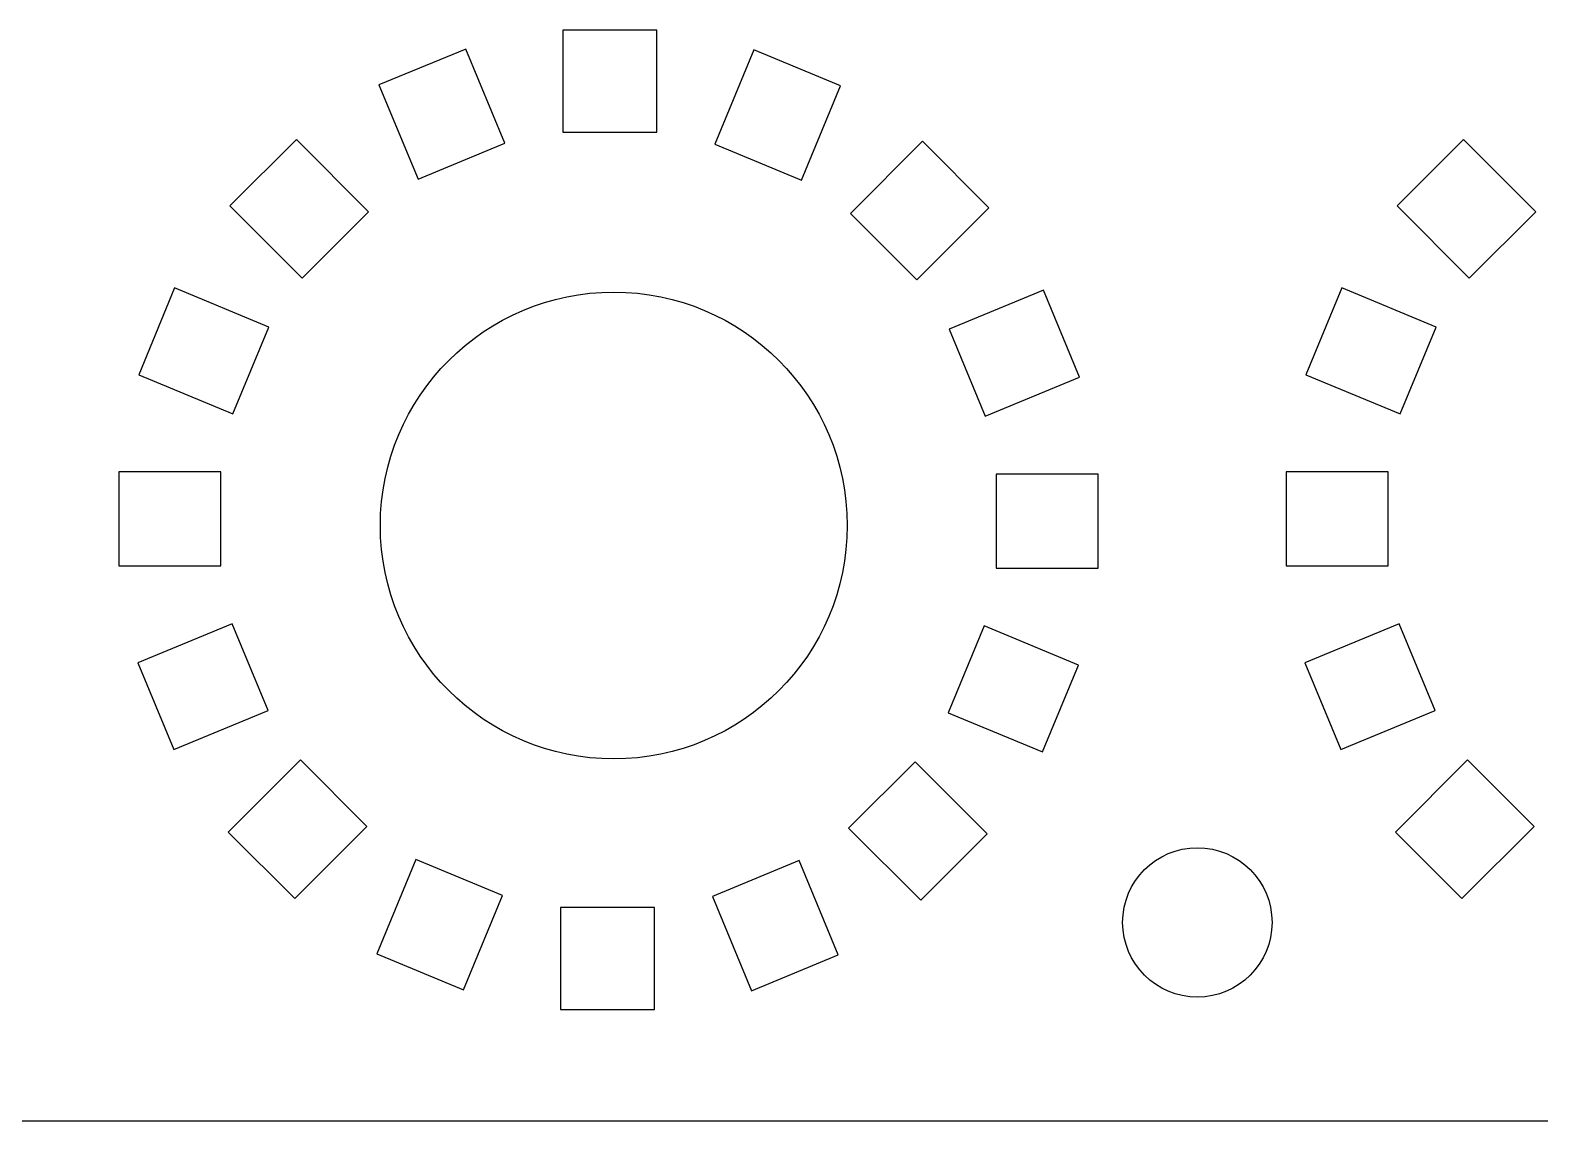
# Model space of a CAD drawing. Header units: millimetres. Extents: x -59 to 70, y -22 to 29.
# Drawn here: x 5.69 to 38.03, y -21.99 to 1.37 of the extents above; entities that cross this region are included whole.
import ezdxf

# ---------------------------------------------------------------- set-up
doc = ezdxf.new("R2010")
doc.units = ezdxf.units.MM
doc.layers.add('Cut001', color=7, linetype='CONTINUOUS')

msp = doc.modelspace()

# ---------------------------------------------------------------- linework, layer by layer
at = {"layer": 'Cut001'}
for p, q in [((19.1121, 1.36933, 13.91), (17.0996, 1.36933, 13.91)), ((17.0996, 1.36933, 13.91), (17.0996, -0.816923, 13.91)), ((19.1121, 1.36933, 14.91), (17.0996, 1.36933, 14.91)), ((17.0996, 1.36933, 14.91), (17.0996, -0.816923, 14.91)), ((19.1121, 1.36933, 13.91), (17.0996, 1.36933, 13.91)), ((19.1121, 1.36933, 14.91), (17.0996, 1.36933, 14.91)), ((17.0996, 1.36933, 13.91), (17.0996, 1.36933, 14.91)), ((17.0996, 1.36933, 13.91), (17.0996, -0.816923, 13.91)), ((17.0996, 1.36933, 13.91), (17.0996, 1.36933, 14.91)), ((17.0996, 1.36933, 14.91), (17.0996, -0.816923, 14.91)), ((19.1121, -0.816923, 13.91), (19.1121, 1.36933, 13.91)), ((19.1121, -0.816923, 14.91), (19.1121, 1.36933, 14.91)), ((19.1121, -0.816923, 13.91), (19.1121, 1.36933, 13.91)), ((19.1121, -0.816923, 14.91), (19.1121, 1.36933, 14.91)), ((19.1121, 1.36933, 13.91), (19.1121, 1.36933, 14.91)), ((19.1121, 1.36933, 13.91), (19.1121, 1.36933, 14.91)), ((15.0194, 0.965901, 13.91), (13.1601, 0.195769, 13.91)), ((15.0194, 0.965901, 14.91), (13.1601, 0.195769, 14.91)), ((15.0194, 0.965901, 13.91), (13.1601, 0.195769, 13.91)), ((15.0194, 0.965901, 14.91), (13.1601, 0.195769, 14.91)), ((15.856, -1.05394, 13.91), (15.0194, 0.965901, 13.91)), ((15.856, -1.05394, 14.91), (15.0194, 0.965901, 14.91)), ((15.856, -1.05394, 13.91), (15.0194, 0.965901, 13.91)), ((15.856, -1.05394, 14.91), (15.0194, 0.965901, 14.91)), ((15.0194, 0.965901, 13.91), (15.0194, 0.965901, 14.91)), ((15.0194, 0.965901, 13.91), (15.0194, 0.965901, 14.91)), ((21.1883, 0.945997, 13.91), (20.3517, -1.07384, 13.91)), ((21.1883, 0.945997, 14.91), (20.3517, -1.07384, 14.91)), ((21.1883, 0.945997, 13.91), (20.3517, -1.07384, 13.91)), ((21.1883, 0.945997, 14.91), (20.3517, -1.07384, 14.91)), ((23.0476, 0.175866, 13.91), (21.1883, 0.945997, 13.91)), ((23.0476, 0.175866, 14.91), (21.1883, 0.945997, 14.91)), ((23.0476, 0.175866, 13.91), (21.1883, 0.945997, 13.91)), ((23.0476, 0.175866, 14.91), (21.1883, 0.945997, 14.91)), ((21.1883, 0.945997, 13.91), (21.1883, 0.945997, 14.91)), ((21.1883, 0.945997, 13.91), (21.1883, 0.945997, 14.91)), ((13.1601, 0.195769, 13.91), (13.9968, -1.82407, 13.91)), ((13.1601, 0.195769, 14.91), (13.9968, -1.82407, 14.91)), ((13.1601, 0.195769, 13.91), (13.1601, 0.195769, 14.91)), ((13.1601, 0.195769, 13.91), (13.9968, -1.82407, 13.91)), ((13.1601, 0.195769, 13.91), (13.1601, 0.195769, 14.91)), ((13.1601, 0.195769, 14.91), (13.9968, -1.82407, 14.91)), ((22.2109, -1.84397, 13.91), (23.0476, 0.175866, 13.91)), ((22.2109, -1.84397, 14.91), (23.0476, 0.175866, 14.91)), ((22.2109, -1.84397, 13.91), (23.0476, 0.175866, 13.91)), ((22.2109, -1.84397, 14.91), (23.0476, 0.175866, 14.91)), ((23.0476, 0.175866, 13.91), (23.0476, 0.175866, 14.91)), ((23.0476, 0.175866, 13.91), (23.0476, 0.175866, 14.91)), ((17.0996, -0.816923, 13.91), (19.1121, -0.816923, 13.91)), ((17.0996, -0.816923, 14.91), (19.1121, -0.816923, 14.91)), ((17.0996, -0.816923, 13.91), (19.1121, -0.816923, 13.91)), ((17.0996, -0.816923, 13.91), (17.0996, -0.816923, 14.91)), ((17.0996, -0.816923, 14.91), (19.1121, -0.816923, 14.91)), ((17.0996, -0.816923, 13.91), (17.0996, -0.816923, 14.91)), ((19.1121, -0.816923, 13.91), (19.1121, -0.816923, 14.91)), ((19.1121, -0.816923, 13.91), (19.1121, -0.816923, 14.91)), ((11.3927, -0.97301, 13.91), (9.96966, -2.39603, 13.91)), ((11.3927, -0.97301, 14.91), (9.96966, -2.39603, 14.91)), ((11.3927, -0.97301, 13.91), (9.96966, -2.39603, 13.91)), ((11.3927, -0.97301, 14.91), (9.96966, -2.39603, 14.91)), ((12.9386, -2.51893, 13.91), (11.3927, -0.97301, 13.91)), ((12.9386, -2.51893, 14.91), (11.3927, -0.97301, 14.91)), ((12.9386, -2.51893, 13.91), (11.3927, -0.97301, 13.91)), ((12.9386, -2.51893, 14.91), (11.3927, -0.97301, 14.91)), ((11.3927, -0.97301, 13.91), (11.3927, -0.97301, 14.91)), ((11.3927, -0.97301, 13.91), (11.3927, -0.97301, 14.91)), ((13.9968, -1.82407, 13.91), (15.856, -1.05394, 13.91)), ((13.9968, -1.82407, 14.91), (15.856, -1.05394, 14.91)), ((13.9968, -1.82407, 13.91), (15.856, -1.05394, 13.91)), ((13.9968, -1.82407, 14.91), (15.856, -1.05394, 14.91)), ((15.856, -1.05394, 13.91), (15.856, -1.05394, 14.91)), ((15.856, -1.05394, 13.91), (15.856, -1.05394, 14.91)), ((20.3517, -1.07384, 13.91), (22.2109, -1.84397, 13.91)), ((20.3517, -1.07384, 14.91), (22.2109, -1.84397, 14.91)), ((20.3517, -1.07384, 13.91), (22.2109, -1.84397, 13.91)), ((20.3517, -1.07384, 13.91), (20.3517, -1.07384, 14.91)), ((20.3517, -1.07384, 14.91), (22.2109, -1.84397, 14.91)), ((20.3517, -1.07384, 13.91), (20.3517, -1.07384, 14.91)), ((24.8037, -1.00979, 13.91), (23.2578, -2.5557, 13.91)), ((24.8037, -1.00979, 14.91), (23.2578, -2.5557, 14.91)), ((24.8037, -1.00979, 13.91), (23.2578, -2.5557, 13.91)), ((24.8037, -1.00979, 14.91), (23.2578, -2.5557, 14.91)), ((26.2268, -2.43281, 13.91), (24.8037, -1.00979, 13.91)), ((26.2268, -2.43281, 14.91), (24.8037, -1.00979, 14.91)), ((26.2268, -2.43281, 13.91), (24.8037, -1.00979, 13.91)), ((26.2268, -2.43281, 14.91), (24.8037, -1.00979, 14.91)), ((24.8037, -1.00979, 13.91), (24.8037, -1.00979, 14.91)), ((24.8037, -1.00979, 13.91), (24.8037, -1.00979, 14.91)), ((36.3927, -0.97301, 13.91), (34.9697, -2.39603, 13.91)), ((36.3927, -0.97301, 14.91), (34.9697, -2.39603, 14.91)), ((36.3927, -0.97301, 13.91), (34.9697, -2.39603, 13.91)), ((36.3927, -0.97301, 14.91), (34.9697, -2.39603, 14.91)), ((37.9386, -2.51893, 13.91), (36.3927, -0.97301, 13.91)), ((37.9386, -2.51893, 14.91), (36.3927, -0.97301, 14.91)), ((37.9386, -2.51893, 13.91), (36.3927, -0.97301, 13.91)), ((37.9386, -2.51893, 14.91), (36.3927, -0.97301, 14.91)), ((36.3927, -0.97301, 13.91), (36.3927, -0.97301, 14.91)), ((36.3927, -0.97301, 13.91), (36.3927, -0.97301, 14.91)), ((13.9968, -1.82407, 13.91), (13.9968, -1.82407, 14.91)), ((13.9968, -1.82407, 13.91), (13.9968, -1.82407, 14.91)), ((22.2109, -1.84397, 13.91), (22.2109, -1.84397, 14.91)), ((22.2109, -1.84397, 13.91), (22.2109, -1.84397, 14.91)), ((9.96966, -2.39603, 13.91), (11.5156, -3.94194, 13.91)), ((9.96966, -2.39603, 14.91), (11.5156, -3.94194, 14.91)), ((9.96966, -2.39603, 13.91), (9.96966, -2.39603, 14.91)), ((9.96966, -2.39603, 13.91), (11.5156, -3.94194, 13.91)), ((9.96966, -2.39603, 13.91), (9.96966, -2.39603, 14.91)), ((9.96966, -2.39603, 14.91), (11.5156, -3.94194, 14.91)), ((11.5156, -3.94194, 13.91), (12.9386, -2.51893, 13.91)), ((11.5156, -3.94194, 14.91), (12.9386, -2.51893, 14.91)), ((11.5156, -3.94194, 13.91), (12.9386, -2.51893, 13.91)), ((11.5156, -3.94194, 14.91), (12.9386, -2.51893, 14.91)), ((12.9386, -2.51893, 13.91), (12.9386, -2.51893, 14.91)), ((12.9386, -2.51893, 13.91), (12.9386, -2.51893, 14.91)), ((23.2578, -2.5557, 13.91), (24.6809, -3.97872, 13.91)), ((23.2578, -2.5557, 14.91), (24.6809, -3.97872, 14.91)), ((23.2578, -2.5557, 13.91), (24.6809, -3.97872, 13.91)), ((23.2578, -2.5557, 13.91), (23.2578, -2.5557, 14.91)), ((23.2578, -2.5557, 14.91), (24.6809, -3.97872, 14.91)), ((23.2578, -2.5557, 13.91), (23.2578, -2.5557, 14.91)), ((24.6809, -3.97872, 13.91), (26.2268, -2.43281, 13.91)), ((24.6809, -3.97872, 14.91), (26.2268, -2.43281, 14.91)), ((24.6809, -3.97872, 13.91), (26.2268, -2.43281, 13.91)), ((24.6809, -3.97872, 14.91), (26.2268, -2.43281, 14.91)), ((26.2268, -2.43281, 13.91), (26.2268, -2.43281, 14.91)), ((26.2268, -2.43281, 13.91), (26.2268, -2.43281, 14.91)), ((34.9697, -2.39603, 13.91), (36.5156, -3.94194, 13.91)), ((34.9697, -2.39603, 14.91), (36.5156, -3.94194, 14.91)), ((34.9697, -2.39603, 13.91), (34.9697, -2.39603, 14.91)), ((34.9697, -2.39603, 13.91), (36.5156, -3.94194, 13.91)), ((34.9697, -2.39603, 13.91), (34.9697, -2.39603, 14.91)), ((34.9697, -2.39603, 14.91), (36.5156, -3.94194, 14.91)), ((36.5156, -3.94194, 13.91), (37.9386, -2.51893, 13.91)), ((36.5156, -3.94194, 14.91), (37.9386, -2.51893, 14.91)), ((36.5156, -3.94194, 13.91), (37.9386, -2.51893, 13.91)), ((36.5156, -3.94194, 14.91), (37.9386, -2.51893, 14.91)), ((37.9386, -2.51893, 13.91), (37.9386, -2.51893, 14.91)), ((37.9386, -2.51893, 13.91), (37.9386, -2.51893, 14.91)), ((8.784, -4.15222, 13.91), (8.01387, -6.01148, 13.91)), ((8.784, -4.15222, 14.91), (8.01387, -6.01148, 14.91)), ((8.784, -4.15222, 13.91), (8.01387, -6.01148, 13.91)), ((8.784, -4.15222, 14.91), (8.01387, -6.01148, 14.91)), ((10.8038, -4.98886, 13.91), (8.784, -4.15222, 13.91)), ((10.8038, -4.98886, 14.91), (8.784, -4.15222, 14.91)), ((10.8038, -4.98886, 13.91), (8.784, -4.15222, 13.91)), ((10.8038, -4.98886, 14.91), (8.784, -4.15222, 14.91)), ((8.784, -4.15222, 13.91), (8.784, -4.15222, 14.91)), ((8.784, -4.15222, 13.91), (8.784, -4.15222, 14.91)), ((11.5156, -3.94194, 13.91), (11.5156, -3.94194, 14.91)), ((11.5156, -3.94194, 13.91), (11.5156, -3.94194, 14.91)), ((24.6809, -3.97872, 13.91), (24.6809, -3.97872, 14.91)), ((24.6809, -3.97872, 13.91), (24.6809, -3.97872, 14.91)), ((27.3955, -4.20027, 13.91), (25.3757, -5.03692, 13.91)), ((27.3955, -4.20027, 14.91), (25.3757, -5.03692, 14.91)), ((27.3955, -4.20027, 13.91), (25.3757, -5.03692, 13.91)), ((27.3955, -4.20027, 14.91), (25.3757, -5.03692, 14.91)), ((28.1657, -6.05953, 13.91), (27.3955, -4.20027, 13.91)), ((28.1657, -6.05953, 14.91), (27.3955, -4.20027, 14.91)), ((28.1657, -6.05953, 13.91), (27.3955, -4.20027, 13.91)), ((28.1657, -6.05953, 14.91), (27.3955, -4.20027, 14.91)), ((27.3955, -4.20027, 13.91), (27.3955, -4.20027, 14.91)), ((27.3955, -4.20027, 13.91), (27.3955, -4.20027, 14.91)), ((33.784, -4.15222, 13.91), (33.0139, -6.01148, 13.91)), ((33.784, -4.15222, 14.91), (33.0139, -6.01148, 14.91)), ((33.784, -4.15222, 13.91), (33.0139, -6.01148, 13.91)), ((33.784, -4.15222, 14.91), (33.0139, -6.01148, 14.91)), ((35.8038, -4.98886, 13.91), (33.784, -4.15222, 13.91)), ((35.8038, -4.98886, 14.91), (33.784, -4.15222, 14.91)), ((35.8038, -4.98886, 13.91), (33.784, -4.15222, 13.91)), ((35.8038, -4.98886, 14.91), (33.784, -4.15222, 14.91)), ((33.784, -4.15222, 13.91), (33.784, -4.15222, 14.91)), ((33.784, -4.15222, 13.91), (33.784, -4.15222, 14.91)), ((36.5156, -3.94194, 13.91), (36.5156, -3.94194, 14.91)), ((36.5156, -3.94194, 13.91), (36.5156, -3.94194, 14.91)), ((10.0337, -6.84813, 13.91), (10.8038, -4.98886, 13.91)), ((10.0337, -6.84813, 14.91), (10.8038, -4.98886, 14.91)), ((10.0337, -6.84813, 13.91), (10.8038, -4.98886, 13.91)), ((10.0337, -6.84813, 14.91), (10.8038, -4.98886, 14.91)), ((10.8038, -4.98886, 13.91), (10.8038, -4.98886, 14.91)), ((10.8038, -4.98886, 13.91), (10.8038, -4.98886, 14.91)), ((25.3757, -5.03692, 13.91), (26.1458, -6.89618, 13.91)), ((25.3757, -5.03692, 14.91), (26.1458, -6.89618, 14.91)), ((25.3757, -5.03692, 13.91), (26.1458, -6.89618, 13.91)), ((25.3757, -5.03692, 13.91), (25.3757, -5.03692, 14.91)), ((25.3757, -5.03692, 14.91), (26.1458, -6.89618, 14.91)), ((25.3757, -5.03692, 13.91), (25.3757, -5.03692, 14.91)), ((35.0337, -6.84813, 13.91), (35.8038, -4.98886, 13.91)), ((35.0337, -6.84813, 14.91), (35.8038, -4.98886, 14.91)), ((35.0337, -6.84813, 13.91), (35.8038, -4.98886, 13.91)), ((35.0337, -6.84813, 14.91), (35.8038, -4.98886, 14.91)), ((35.8038, -4.98886, 13.91), (35.8038, -4.98886, 14.91)), ((35.8038, -4.98886, 13.91), (35.8038, -4.98886, 14.91)), ((8.01387, -6.01148, 13.91), (10.0337, -6.84813, 13.91)), ((8.01387, -6.01148, 14.91), (10.0337, -6.84813, 14.91)), ((8.01387, -6.01148, 13.91), (8.01387, -6.01148, 14.91)), ((8.01387, -6.01148, 13.91), (10.0337, -6.84813, 13.91)), ((8.01387, -6.01148, 13.91), (8.01387, -6.01148, 14.91)), ((8.01387, -6.01148, 14.91), (10.0337, -6.84813, 14.91)), ((26.1458, -6.89618, 13.91), (28.1657, -6.05953, 13.91)), ((26.1458, -6.89618, 14.91), (28.1657, -6.05953, 14.91)), ((26.1458, -6.89618, 13.91), (28.1657, -6.05953, 13.91)), ((26.1458, -6.89618, 14.91), (28.1657, -6.05953, 14.91)), ((28.1657, -6.05953, 13.91), (28.1657, -6.05953, 14.91)), ((28.1657, -6.05953, 13.91), (28.1657, -6.05953, 14.91)), ((33.0139, -6.01148, 13.91), (35.0337, -6.84813, 13.91)), ((33.0139, -6.01148, 14.91), (35.0337, -6.84813, 14.91)), ((33.0139, -6.01148, 13.91), (33.0139, -6.01148, 14.91)), ((33.0139, -6.01148, 13.91), (35.0337, -6.84813, 13.91)), ((33.0139, -6.01148, 13.91), (33.0139, -6.01148, 14.91)), ((33.0139, -6.01148, 14.91), (35.0337, -6.84813, 14.91)), ((10.0337, -6.84813, 13.91), (10.0337, -6.84813, 14.91)), ((10.0337, -6.84813, 13.91), (10.0337, -6.84813, 14.91)), ((26.1458, -6.89618, 13.91), (26.1458, -6.89618, 14.91)), ((26.1458, -6.89618, 13.91), (26.1458, -6.89618, 14.91)), ((35.0337, -6.84813, 13.91), (35.0337, -6.84813, 14.91)), ((35.0337, -6.84813, 13.91), (35.0337, -6.84813, 14.91)), ((9.77679, -8.08772, 13.91), (7.59054, -8.08772, 13.91)), ((7.59054, -8.08772, 13.91), (7.59054, -10.1002, 13.91)), ((9.77679, -8.08772, 14.91), (7.59054, -8.08772, 14.91)), ((7.59054, -8.08772, 14.91), (7.59054, -10.1002, 14.91)), ((9.77679, -8.08772, 13.91), (7.59054, -8.08772, 13.91)), ((9.77679, -8.08772, 14.91), (7.59054, -8.08772, 14.91)), ((7.59054, -8.08772, 13.91), (7.59054, -8.08772, 14.91)), ((7.59054, -8.08772, 13.91), (7.59054, -10.1002, 13.91)), ((7.59054, -8.08772, 13.91), (7.59054, -8.08772, 14.91)), ((7.59054, -8.08772, 14.91), (7.59054, -10.1002, 14.91)), ((9.77679, -10.1002, 13.91), (9.77679, -8.08772, 13.91)), ((9.77679, -10.1002, 14.91), (9.77679, -8.08772, 14.91)), ((9.77679, -10.1002, 13.91), (9.77679, -8.08772, 13.91)), ((9.77679, -10.1002, 14.91), (9.77679, -8.08772, 14.91)), ((9.77679, -8.08772, 13.91), (9.77679, -8.08772, 14.91)), ((9.77679, -8.08772, 13.91), (9.77679, -8.08772, 14.91)), ((26.3829, -8.13973, 13.91), (26.3829, -10.1522, 13.91)), ((28.5691, -8.13973, 13.91), (26.3829, -8.13973, 13.91)), ((26.3829, -8.13973, 14.91), (26.3829, -10.1522, 14.91)), ((28.5691, -8.13973, 14.91), (26.3829, -8.13973, 14.91)), ((26.3829, -8.13973, 13.91), (26.3829, -10.1522, 13.91)), ((26.3829, -8.13973, 13.91), (26.3829, -8.13973, 14.91)), ((26.3829, -8.13973, 14.91), (26.3829, -10.1522, 14.91)), ((28.5691, -8.13973, 13.91), (26.3829, -8.13973, 13.91)), ((28.5691, -8.13973, 14.91), (26.3829, -8.13973, 14.91)), ((26.3829, -8.13973, 13.91), (26.3829, -8.13973, 14.91)), ((28.5691, -10.1522, 13.91), (28.5691, -8.13973, 13.91)), ((28.5691, -10.1522, 14.91), (28.5691, -8.13973, 14.91)), ((28.5691, -10.1522, 13.91), (28.5691, -8.13973, 13.91)), ((28.5691, -10.1522, 14.91), (28.5691, -8.13973, 14.91)), ((28.5691, -8.13973, 13.91), (28.5691, -8.13973, 14.91)), ((28.5691, -8.13973, 13.91), (28.5691, -8.13973, 14.91)), ((34.7768, -8.08772, 13.91), (32.5905, -8.08772, 13.91)), ((32.5905, -8.08772, 13.91), (32.5905, -10.1002, 13.91)), ((34.7768, -8.08772, 14.91), (32.5905, -8.08772, 14.91)), ((32.5905, -8.08772, 14.91), (32.5905, -10.1002, 14.91)), ((34.7768, -8.08772, 13.91), (32.5905, -8.08772, 13.91)), ((34.7768, -8.08772, 14.91), (32.5905, -8.08772, 14.91)), ((32.5905, -8.08772, 13.91), (32.5905, -8.08772, 14.91)), ((32.5905, -8.08772, 13.91), (32.5905, -10.1002, 13.91)), ((32.5905, -8.08772, 13.91), (32.5905, -8.08772, 14.91)), ((32.5905, -8.08772, 14.91), (32.5905, -10.1002, 14.91)), ((34.7768, -10.1002, 13.91), (34.7768, -8.08772, 13.91)), ((34.7768, -10.1002, 14.91), (34.7768, -8.08772, 14.91)), ((34.7768, -10.1002, 13.91), (34.7768, -8.08772, 13.91)), ((34.7768, -10.1002, 14.91), (34.7768, -8.08772, 14.91)), ((34.7768, -8.08772, 13.91), (34.7768, -8.08772, 14.91)), ((34.7768, -8.08772, 13.91), (34.7768, -8.08772, 14.91)), ((23.19, -9.24, 13.91), (23.19, -9.24, 14.91)), ((23.19, -9.24, 13.91), (23.19, -9.24, 14.91)), ((7.59054, -10.1002, 13.91), (9.77679, -10.1002, 13.91)), ((7.59054, -10.1002, 14.91), (9.77679, -10.1002, 14.91)), ((7.59054, -10.1002, 13.91), (7.59054, -10.1002, 14.91)), ((7.59054, -10.1002, 13.91), (9.77679, -10.1002, 13.91)), ((7.59054, -10.1002, 13.91), (7.59054, -10.1002, 14.91)), ((7.59054, -10.1002, 14.91), (9.77679, -10.1002, 14.91)), ((9.77679, -10.1002, 13.91), (9.77679, -10.1002, 14.91)), ((9.77679, -10.1002, 13.91), (9.77679, -10.1002, 14.91)), ((26.3829, -10.1522, 13.91), (28.5691, -10.1522, 13.91)), ((26.3829, -10.1522, 14.91), (28.5691, -10.1522, 14.91)), ((26.3829, -10.1522, 13.91), (26.3829, -10.1522, 14.91)), ((26.3829, -10.1522, 13.91), (28.5691, -10.1522, 13.91)), ((26.3829, -10.1522, 13.91), (26.3829, -10.1522, 14.91)), ((26.3829, -10.1522, 14.91), (28.5691, -10.1522, 14.91)), ((28.5691, -10.1522, 13.91), (28.5691, -10.1522, 14.91)), ((28.5691, -10.1522, 13.91), (28.5691, -10.1522, 14.91)), ((32.5905, -10.1002, 13.91), (34.7768, -10.1002, 13.91)), ((32.5905, -10.1002, 14.91), (34.7768, -10.1002, 14.91)), ((32.5905, -10.1002, 13.91), (32.5905, -10.1002, 14.91)), ((32.5905, -10.1002, 13.91), (34.7768, -10.1002, 13.91)), ((32.5905, -10.1002, 13.91), (32.5905, -10.1002, 14.91)), ((32.5905, -10.1002, 14.91), (34.7768, -10.1002, 14.91)), ((34.7768, -10.1002, 13.91), (34.7768, -10.1002, 14.91)), ((34.7768, -10.1002, 13.91), (34.7768, -10.1002, 14.91)), ((10.0138, -11.3437, 13.91), (7.99397, -12.1804, 13.91)), ((10.0138, -11.3437, 14.91), (7.99397, -12.1804, 14.91)), ((10.0138, -11.3437, 13.91), (7.99397, -12.1804, 13.91)), ((10.0138, -11.3437, 14.91), (7.99397, -12.1804, 14.91)), ((10.7839, -13.203, 13.91), (10.0138, -11.3437, 13.91)), ((10.7839, -13.203, 14.91), (10.0138, -11.3437, 14.91)), ((10.7839, -13.203, 13.91), (10.0138, -11.3437, 13.91)), ((10.7839, -13.203, 14.91), (10.0138, -11.3437, 14.91)), ((10.0138, -11.3437, 13.91), (10.0138, -11.3437, 14.91)), ((10.0138, -11.3437, 13.91), (10.0138, -11.3437, 14.91)), ((26.1259, -11.3918, 13.91), (25.3558, -13.251, 13.91)), ((26.1259, -11.3918, 14.91), (25.3558, -13.251, 14.91)), ((26.1259, -11.3918, 13.91), (25.3558, -13.251, 13.91)), ((26.1259, -11.3918, 14.91), (25.3558, -13.251, 14.91)), ((28.1458, -12.2284, 13.91), (26.1259, -11.3918, 13.91)), ((28.1458, -12.2284, 14.91), (26.1259, -11.3918, 14.91)), ((26.1259, -11.3918, 13.91), (26.1259, -11.3918, 14.91)), ((28.1458, -12.2284, 13.91), (26.1259, -11.3918, 13.91)), ((28.1458, -12.2284, 14.91), (26.1259, -11.3918, 14.91)), ((26.1259, -11.3918, 13.91), (26.1259, -11.3918, 14.91)), ((35.0138, -11.3437, 13.91), (32.994, -12.1804, 13.91)), ((35.0138, -11.3437, 14.91), (32.994, -12.1804, 14.91)), ((35.0138, -11.3437, 13.91), (32.994, -12.1804, 13.91)), ((35.0138, -11.3437, 14.91), (32.994, -12.1804, 14.91)), ((35.7839, -13.203, 13.91), (35.0138, -11.3437, 13.91)), ((35.7839, -13.203, 14.91), (35.0138, -11.3437, 14.91)), ((35.7839, -13.203, 13.91), (35.0138, -11.3437, 13.91)), ((35.7839, -13.203, 14.91), (35.0138, -11.3437, 14.91)), ((35.0138, -11.3437, 13.91), (35.0138, -11.3437, 14.91)), ((35.0138, -11.3437, 13.91), (35.0138, -11.3437, 14.91)), ((7.99397, -12.1804, 13.91), (8.7641, -14.0396, 13.91)), ((7.99397, -12.1804, 14.91), (8.7641, -14.0396, 14.91)), ((7.99397, -12.1804, 13.91), (7.99397, -12.1804, 14.91)), ((7.99397, -12.1804, 13.91), (8.7641, -14.0396, 13.91)), ((7.99397, -12.1804, 13.91), (7.99397, -12.1804, 14.91)), ((7.99397, -12.1804, 14.91), (8.7641, -14.0396, 14.91)), ((27.3756, -14.0877, 13.91), (28.1458, -12.2284, 13.91)), ((27.3756, -14.0877, 14.91), (28.1458, -12.2284, 14.91)), ((27.3756, -14.0877, 13.91), (28.1458, -12.2284, 13.91)), ((27.3756, -14.0877, 14.91), (28.1458, -12.2284, 14.91)), ((28.1458, -12.2284, 13.91), (28.1458, -12.2284, 14.91)), ((28.1458, -12.2284, 13.91), (28.1458, -12.2284, 14.91)), ((32.994, -12.1804, 13.91), (33.7641, -14.0396, 13.91)), ((32.994, -12.1804, 14.91), (33.7641, -14.0396, 14.91)), ((32.994, -12.1804, 13.91), (32.994, -12.1804, 14.91)), ((32.994, -12.1804, 13.91), (33.7641, -14.0396, 13.91)), ((32.994, -12.1804, 13.91), (32.994, -12.1804, 14.91)), ((32.994, -12.1804, 14.91), (33.7641, -14.0396, 14.91)), ((8.7641, -14.0396, 13.91), (10.7839, -13.203, 13.91)), ((8.7641, -14.0396, 14.91), (10.7839, -13.203, 14.91)), ((8.7641, -14.0396, 13.91), (10.7839, -13.203, 13.91)), ((8.7641, -14.0396, 14.91), (10.7839, -13.203, 14.91)), ((10.7839, -13.203, 13.91), (10.7839, -13.203, 14.91)), ((10.7839, -13.203, 13.91), (10.7839, -13.203, 14.91)), ((25.3558, -13.251, 13.91), (27.3756, -14.0877, 13.91)), ((25.3558, -13.251, 14.91), (27.3756, -14.0877, 14.91)), ((25.3558, -13.251, 13.91), (25.3558, -13.251, 14.91)), ((25.3558, -13.251, 13.91), (27.3756, -14.0877, 13.91)), ((25.3558, -13.251, 13.91), (25.3558, -13.251, 14.91)), ((25.3558, -13.251, 14.91), (27.3756, -14.0877, 14.91)), ((33.7641, -14.0396, 13.91), (35.7839, -13.203, 13.91)), ((33.7641, -14.0396, 14.91), (35.7839, -13.203, 14.91)), ((33.7641, -14.0396, 13.91), (35.7839, -13.203, 13.91)), ((33.7641, -14.0396, 14.91), (35.7839, -13.203, 14.91)), ((35.7839, -13.203, 13.91), (35.7839, -13.203, 14.91)), ((35.7839, -13.203, 13.91), (35.7839, -13.203, 14.91)), ((8.7641, -14.0396, 13.91), (8.7641, -14.0396, 14.91)), ((8.7641, -14.0396, 13.91), (8.7641, -14.0396, 14.91)), ((27.3756, -14.0877, 13.91), (27.3756, -14.0877, 14.91)), ((27.3756, -14.0877, 13.91), (27.3756, -14.0877, 14.91)), ((33.7641, -14.0396, 13.91), (33.7641, -14.0396, 14.91)), ((33.7641, -14.0396, 13.91), (33.7641, -14.0396, 14.91)), ((11.4788, -14.2612, 13.91), (9.93288, -15.8071, 13.91)), ((11.4788, -14.2612, 14.91), (9.93288, -15.8071, 14.91)), ((11.4788, -14.2612, 13.91), (9.93288, -15.8071, 13.91)), ((11.4788, -14.2612, 14.91), (9.93288, -15.8071, 14.91)), ((12.9018, -15.6842, 13.91), (11.4788, -14.2612, 13.91)), ((12.9018, -15.6842, 14.91), (11.4788, -14.2612, 14.91)), ((12.9018, -15.6842, 13.91), (11.4788, -14.2612, 13.91)), ((12.9018, -15.6842, 14.91), (11.4788, -14.2612, 14.91)), ((11.4788, -14.2612, 13.91), (11.4788, -14.2612, 14.91)), ((11.4788, -14.2612, 13.91), (11.4788, -14.2612, 14.91)), ((24.6441, -14.298, 13.91), (23.2211, -15.721, 13.91)), ((24.6441, -14.298, 14.91), (23.2211, -15.721, 14.91)), ((24.6441, -14.298, 13.91), (23.2211, -15.721, 13.91)), ((24.6441, -14.298, 14.91), (23.2211, -15.721, 14.91)), ((26.19, -15.8439, 13.91), (24.6441, -14.298, 13.91)), ((26.19, -15.8439, 14.91), (24.6441, -14.298, 14.91)), ((24.6441, -14.298, 13.91), (24.6441, -14.298, 14.91)), ((26.19, -15.8439, 13.91), (24.6441, -14.298, 13.91)), ((26.19, -15.8439, 14.91), (24.6441, -14.298, 14.91)), ((24.6441, -14.298, 13.91), (24.6441, -14.298, 14.91)), ((36.4788, -14.2612, 13.91), (34.9329, -15.8071, 13.91)), ((36.4788, -14.2612, 14.91), (34.9329, -15.8071, 14.91)), ((36.4788, -14.2612, 13.91), (34.9329, -15.8071, 13.91)), ((36.4788, -14.2612, 14.91), (34.9329, -15.8071, 14.91)), ((37.9018, -15.6842, 13.91), (36.4788, -14.2612, 13.91)), ((37.9018, -15.6842, 14.91), (36.4788, -14.2612, 14.91)), ((37.9018, -15.6842, 13.91), (36.4788, -14.2612, 13.91)), ((37.9018, -15.6842, 14.91), (36.4788, -14.2612, 14.91)), ((36.4788, -14.2612, 13.91), (36.4788, -14.2612, 14.91)), ((36.4788, -14.2612, 13.91), (36.4788, -14.2612, 14.91)), ((9.93288, -15.8071, 13.91), (11.3559, -17.2301, 13.91)), ((9.93288, -15.8071, 14.91), (11.3559, -17.2301, 14.91)), ((9.93288, -15.8071, 13.91), (9.93288, -15.8071, 14.91)), ((9.93288, -15.8071, 13.91), (11.3559, -17.2301, 13.91)), ((9.93288, -15.8071, 13.91), (9.93288, -15.8071, 14.91)), ((9.93288, -15.8071, 14.91), (11.3559, -17.2301, 14.91)), ((11.3559, -17.2301, 13.91), (12.9018, -15.6842, 13.91)), ((11.3559, -17.2301, 14.91), (12.9018, -15.6842, 14.91)), ((11.3559, -17.2301, 13.91), (12.9018, -15.6842, 13.91)), ((11.3559, -17.2301, 14.91), (12.9018, -15.6842, 14.91)), ((12.9018, -15.6842, 13.91), (12.9018, -15.6842, 14.91)), ((12.9018, -15.6842, 13.91), (12.9018, -15.6842, 14.91)), ((23.2211, -15.721, 13.91), (24.767, -17.2669, 13.91)), ((23.2211, -15.721, 14.91), (24.767, -17.2669, 14.91)), ((23.2211, -15.721, 13.91), (23.2211, -15.721, 14.91)), ((23.2211, -15.721, 13.91), (24.767, -17.2669, 13.91)), ((23.2211, -15.721, 13.91), (23.2211, -15.721, 14.91)), ((23.2211, -15.721, 14.91), (24.767, -17.2669, 14.91)), ((24.767, -17.2669, 13.91), (26.19, -15.8439, 13.91)), ((24.767, -17.2669, 14.91), (26.19, -15.8439, 14.91)), ((24.767, -17.2669, 13.91), (26.19, -15.8439, 13.91)), ((24.767, -17.2669, 14.91), (26.19, -15.8439, 14.91)), ((26.19, -15.8439, 13.91), (26.19, -15.8439, 14.91)), ((26.19, -15.8439, 13.91), (26.19, -15.8439, 14.91)), ((34.9329, -15.8071, 13.91), (36.3559, -17.2301, 13.91)), ((34.9329, -15.8071, 14.91), (36.3559, -17.2301, 14.91)), ((34.9329, -15.8071, 13.91), (34.9329, -15.8071, 14.91)), ((34.9329, -15.8071, 13.91), (36.3559, -17.2301, 13.91)), ((34.9329, -15.8071, 13.91), (34.9329, -15.8071, 14.91)), ((34.9329, -15.8071, 14.91), (36.3559, -17.2301, 14.91)), ((36.3559, -17.2301, 13.91), (37.9018, -15.6842, 13.91)), ((36.3559, -17.2301, 14.91), (37.9018, -15.6842, 14.91)), ((36.3559, -17.2301, 13.91), (37.9018, -15.6842, 13.91)), ((36.3559, -17.2301, 14.91), (37.9018, -15.6842, 14.91)), ((37.9018, -15.6842, 13.91), (37.9018, -15.6842, 14.91)), ((37.9018, -15.6842, 13.91), (37.9018, -15.6842, 14.91)), ((13.9487, -16.3959, 13.91), (13.1121, -18.4158, 13.91)), ((13.9487, -16.3959, 14.91), (13.1121, -18.4158, 14.91)), ((13.9487, -16.3959, 13.91), (13.1121, -18.4158, 13.91)), ((13.9487, -16.3959, 14.91), (13.1121, -18.4158, 14.91)), ((15.808, -17.1661, 13.91), (13.9487, -16.3959, 13.91)), ((15.808, -17.1661, 14.91), (13.9487, -16.3959, 14.91)), ((15.808, -17.1661, 13.91), (13.9487, -16.3959, 13.91)), ((15.808, -17.1661, 14.91), (13.9487, -16.3959, 14.91)), ((13.9487, -16.3959, 13.91), (13.9487, -16.3959, 14.91)), ((13.9487, -16.3959, 13.91), (13.9487, -16.3959, 14.91)), ((22.1629, -16.4158, 13.91), (20.3036, -17.186, 13.91)), ((22.1629, -16.4158, 14.91), (20.3036, -17.186, 14.91)), ((22.1629, -16.4158, 13.91), (20.3036, -17.186, 13.91)), ((22.1629, -16.4158, 14.91), (20.3036, -17.186, 14.91)), ((22.9995, -18.4357, 13.91), (22.1629, -16.4158, 13.91)), ((22.9995, -18.4357, 14.91), (22.1629, -16.4158, 14.91)), ((22.1629, -16.4158, 13.91), (22.1629, -16.4158, 14.91)), ((22.9995, -18.4357, 13.91), (22.1629, -16.4158, 13.91)), ((22.9995, -18.4357, 14.91), (22.1629, -16.4158, 14.91)), ((22.1629, -16.4158, 13.91), (22.1629, -16.4158, 14.91)), ((11.3559, -17.2301, 13.91), (11.3559, -17.2301, 14.91)), ((11.3559, -17.2301, 13.91), (11.3559, -17.2301, 14.91)), ((14.9714, -19.1859, 13.91), (15.808, -17.1661, 13.91)), ((14.9714, -19.1859, 14.91), (15.808, -17.1661, 14.91)), ((14.9714, -19.1859, 13.91), (15.808, -17.1661, 13.91)), ((14.9714, -19.1859, 14.91), (15.808, -17.1661, 14.91)), ((15.808, -17.1661, 13.91), (15.808, -17.1661, 14.91)), ((15.808, -17.1661, 13.91), (15.808, -17.1661, 14.91)), ((19.06, -17.423, 13.91), (17.0476, -17.423, 13.91)), ((17.0476, -17.423, 13.91), (17.0476, -19.6092, 13.91)), ((19.06, -17.423, 14.91), (17.0476, -17.423, 14.91)), ((17.0476, -17.423, 14.91), (17.0476, -19.6092, 14.91)), ((19.06, -17.423, 13.91), (17.0476, -17.423, 13.91)), ((19.06, -17.423, 14.91), (17.0476, -17.423, 14.91)), ((17.0476, -17.423, 13.91), (17.0476, -17.423, 14.91)), ((17.0476, -17.423, 13.91), (17.0476, -19.6092, 13.91)), ((17.0476, -17.423, 13.91), (17.0476, -17.423, 14.91)), ((17.0476, -17.423, 14.91), (17.0476, -19.6092, 14.91)), ((19.06, -19.6092, 13.91), (19.06, -17.423, 13.91)), ((19.06, -19.6092, 14.91), (19.06, -17.423, 14.91)), ((19.06, -17.423, 13.91), (19.06, -17.423, 14.91)), ((19.06, -19.6092, 13.91), (19.06, -17.423, 13.91)), ((19.06, -19.6092, 14.91), (19.06, -17.423, 14.91)), ((19.06, -17.423, 13.91), (19.06, -17.423, 14.91)), ((20.3036, -17.186, 13.91), (21.1402, -19.2058, 13.91)), ((20.3036, -17.186, 14.91), (21.1402, -19.2058, 14.91)), ((20.3036, -17.186, 13.91), (20.3036, -17.186, 14.91)), ((20.3036, -17.186, 13.91), (21.1402, -19.2058, 13.91)), ((20.3036, -17.186, 13.91), (20.3036, -17.186, 14.91)), ((20.3036, -17.186, 14.91), (21.1402, -19.2058, 14.91)), ((24.767, -17.2669, 13.91), (24.767, -17.2669, 14.91)), ((24.767, -17.2669, 13.91), (24.767, -17.2669, 14.91)), ((36.3559, -17.2301, 13.91), (36.3559, -17.2301, 14.91)), ((36.3559, -17.2301, 13.91), (36.3559, -17.2301, 14.91)), ((32.29, -17.74, 13.91), (32.29, -17.74, 14.91)), ((32.29, -17.74, 13.91), (32.29, -17.74, 14.91)), ((13.1121, -18.4158, 13.91), (14.9714, -19.1859, 13.91)), ((13.1121, -18.4158, 14.91), (14.9714, -19.1859, 14.91)), ((13.1121, -18.4158, 13.91), (13.1121, -18.4158, 14.91)), ((13.1121, -18.4158, 13.91), (14.9714, -19.1859, 13.91)), ((13.1121, -18.4158, 13.91), (13.1121, -18.4158, 14.91)), ((13.1121, -18.4158, 14.91), (14.9714, -19.1859, 14.91)), ((21.1402, -19.2058, 13.91), (22.9995, -18.4357, 13.91)), ((21.1402, -19.2058, 14.91), (22.9995, -18.4357, 14.91)), ((21.1402, -19.2058, 13.91), (22.9995, -18.4357, 13.91)), ((21.1402, -19.2058, 14.91), (22.9995, -18.4357, 14.91)), ((22.9995, -18.4357, 13.91), (22.9995, -18.4357, 14.91)), ((22.9995, -18.4357, 13.91), (22.9995, -18.4357, 14.91)), ((14.9714, -19.1859, 13.91), (14.9714, -19.1859, 14.91)), ((14.9714, -19.1859, 13.91), (14.9714, -19.1859, 14.91)), ((21.1402, -19.2058, 13.91), (21.1402, -19.2058, 14.91)), ((21.1402, -19.2058, 13.91), (21.1402, -19.2058, 14.91)), ((17.0476, -19.6092, 13.91), (19.06, -19.6092, 13.91)), ((17.0476, -19.6092, 14.91), (19.06, -19.6092, 14.91)), ((17.0476, -19.6092, 13.91), (17.0476, -19.6092, 14.91)), ((17.0476, -19.6092, 13.91), (19.06, -19.6092, 13.91)), ((17.0476, -19.6092, 13.91), (17.0476, -19.6092, 14.91)), ((17.0476, -19.6092, 14.91), (19.06, -19.6092, 14.91)), ((19.06, -19.6092, 13.91), (19.06, -19.6092, 14.91)), ((19.06, -19.6092, 13.91), (19.06, -19.6092, 14.91)), ((-58.56, -21.99, 13.91), (69.94, -21.99, 13.91)), ((-58.56, -21.99, 14.91), (69.94, -21.99, 14.91)), ((-58.56, -21.99, 13.91), (69.94, -21.99, 13.91)), ((-58.56, -21.99, 14.91), (69.94, -21.99, 14.91))]:
    msp.add_line(p, q, dxfattribs=at)
for centre, radius in [((18.19, -9.24), 5), ((18.19, -9.24), 5), ((18.19, -9.24), 5), ((18.19, -9.24), 5), ((30.69, -17.74), 1.6), ((30.69, -17.74), 1.6), ((30.69, -17.74), 1.6), ((30.69, -17.74), 1.6)]:
    msp.add_circle(centre, radius, dxfattribs=at)

doc.saveas('drawing.dxf')
